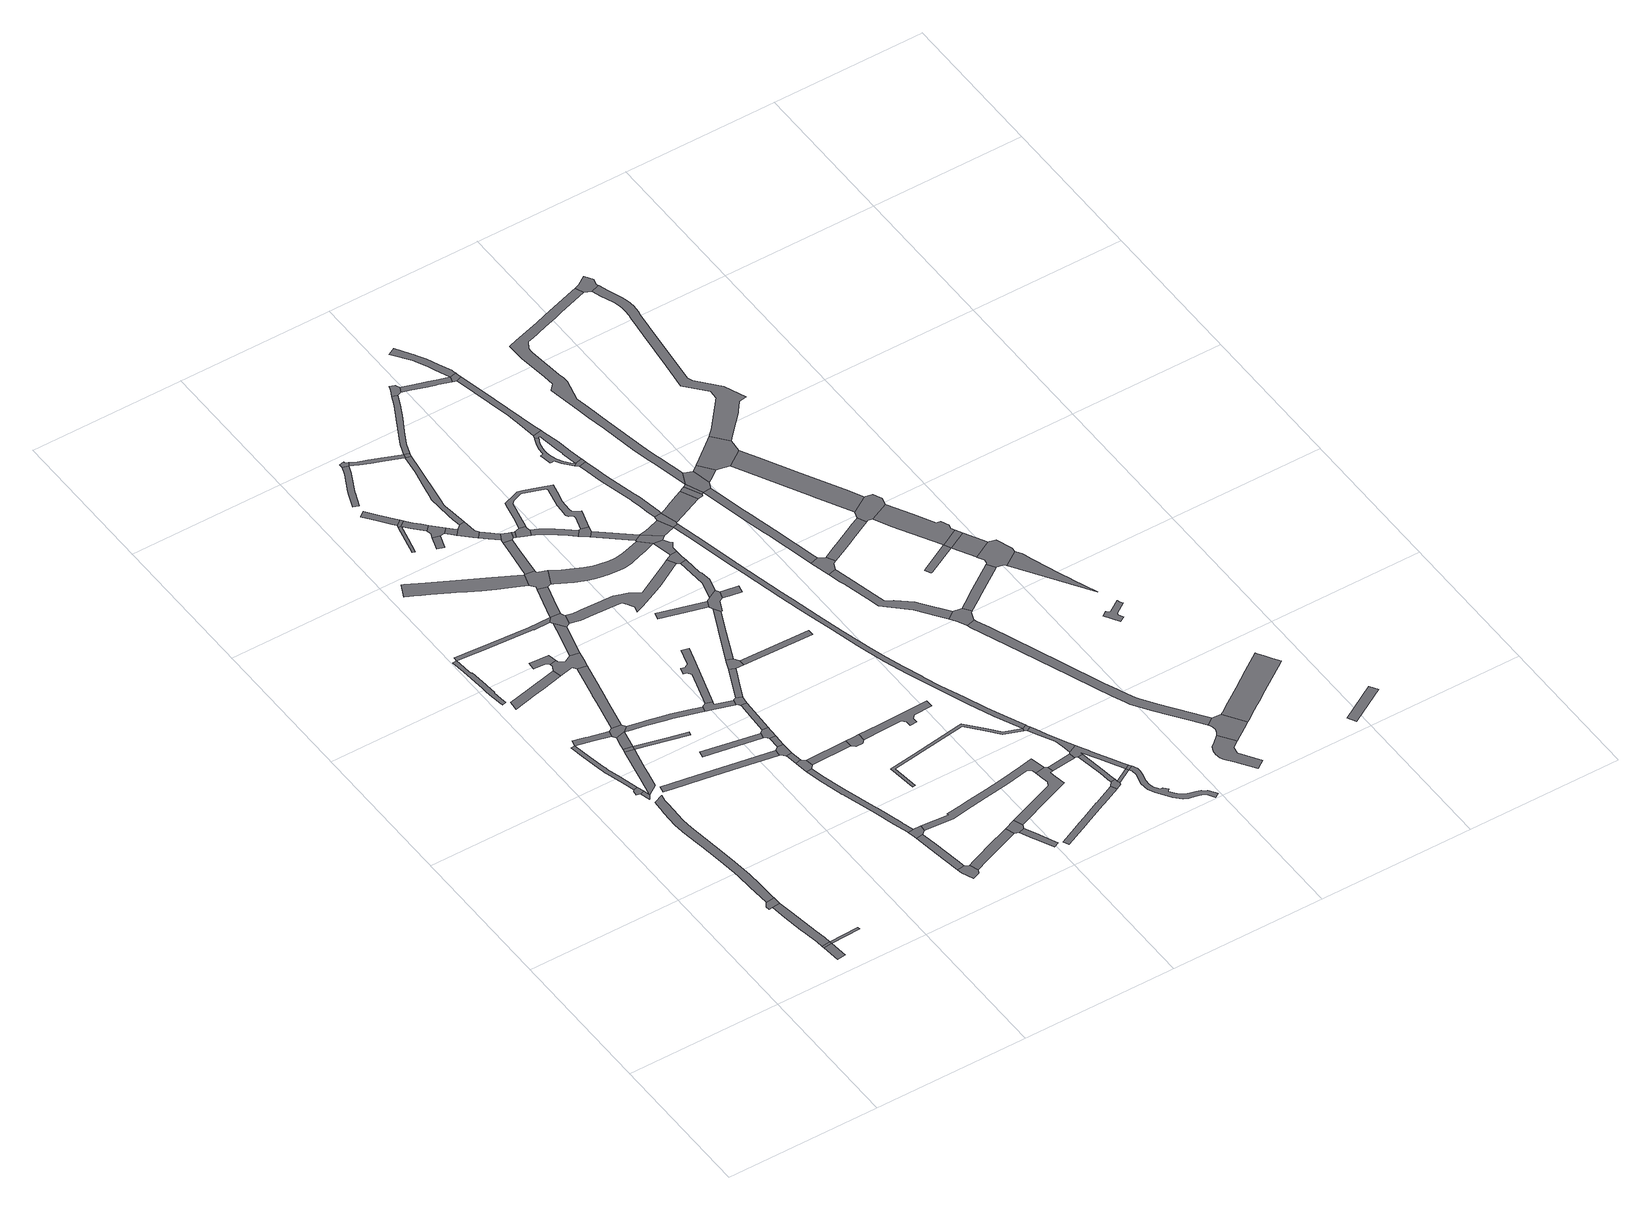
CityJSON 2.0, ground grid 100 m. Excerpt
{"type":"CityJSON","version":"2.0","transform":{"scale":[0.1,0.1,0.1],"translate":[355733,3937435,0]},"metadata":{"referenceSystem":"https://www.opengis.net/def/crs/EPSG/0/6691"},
"CityObjects":{
"road1":{"type":"Road","attributes":{"RoadStructureAttribute.sectionType":"1"},"geometry":[{"type":"MultiSurface","lod":"1","boundaries":[[[0,1,2,3]]]}]},
"road2":{"type":"Road","geometry":[{"type":"MultiSurface","lod":"1","boundaries":[[[4,5,2,1]]]}]},
"road3":{"type":"Road","attributes":{"RoadStructureAttribute.sectionType":"1"},"geometry":[{"type":"MultiSurface","lod":"1","boundaries":[[[6,7,8,9,5,4,10,11,12,13,14]]]}]},
"road4":{"type":"Road","geometry":[{"type":"MultiSurface","lod":"1","boundaries":[[[13,15,16,17,18,19,14]]]}]},
"road5":{"type":"Road","geometry":[{"type":"MultiSurface","lod":"1","boundaries":[[[20,21,4,1]]]}]},
"road6":{"type":"Road","attributes":{"RoadStructureAttribute.sectionType":"1"},"geometry":[{"type":"MultiSurface","lod":"1","boundaries":[[[22,23,24,25,26,27,28,29,30,31,32,33,34,35,36,16,15,37,38,39,40,41,42,43,44,45,46,47,48,49,50,51]]]}]},
"road7":{"type":"Road","geometry":[{"type":"MultiSurface","lod":"1","boundaries":[[[52,53,54,55,56,57]]]}]},
"road8":{"type":"Road","geometry":[{"type":"MultiSurface","lod":"1","boundaries":[[[58,53,52,59]]]}]},
"road9":{"type":"Road","attributes":{"RoadStructureAttribute.sectionType":"1"},"geometry":[{"type":"MultiSurface","lod":"1","boundaries":[[[54,60,61,62,63,64,65,66,67,68,69,70,71,72,73,65,74,75,76,77,78,79,55]]]}]},
"road10":{"type":"Road","geometry":[{"type":"MultiSurface","lod":"1","boundaries":[[[80,81,82,83]]]}]},
"road11":{"type":"Road","attributes":{"RoadStructureAttribute.sectionType":"1"},"geometry":[{"type":"MultiSurface","lod":"1","boundaries":[[[84,81,80,85,86]]]}]},
"road12":{"type":"Road","attributes":{"RoadStructureAttribute.sectionType":"1"},"geometry":[{"type":"MultiSurface","lod":"1","boundaries":[[[87,88,89,90,91,92,93]]]}]},
"road13":{"type":"Road","attributes":{"RoadStructureAttribute.sectionType":"1"},"geometry":[{"type":"MultiSurface","lod":"1","boundaries":[[[83,82,94,95,96,97,58,98,99,100,101,102,83,103,104,105,106,80]]]}]},
"road14":{"type":"Road","geometry":[{"type":"MultiSurface","lod":"1","boundaries":[[[69,68,86,85,107,108,109]]]}]},
"road15":{"type":"Road","attributes":{"RoadStructureAttribute.sectionType":"1"},"geometry":[{"type":"MultiSurface","lod":"1","boundaries":[[[110,111,112,113,114,115,116,117,118,119,120,121,122,123,124,125,126,127,128,129,130,131,132,133,134,135,136,137,138,126,139]]]}]},
"road16":{"type":"Road","attributes":{"RoadStructureAttribute.sectionType":"1"},"geometry":[{"type":"MultiSurface","lod":"1","boundaries":[[[140,141,142,143,144,145,146,147,148,149]]]}]},
"road17":{"type":"Road","attributes":{"RoadStructureAttribute.sectionType":"1"},"geometry":[{"type":"MultiSurface","lod":"1","boundaries":[[[108,150,151,152,153,154,155,156,157,158,159,160,109]]]}]},
"road18":{"type":"Road","attributes":{"RoadStructureAttribute.sectionType":"1"},"geometry":[{"type":"MultiSurface","lod":"1","boundaries":[[[161,162,163,164,165,166,167,168]]]}]},
"road19":{"type":"Road","attributes":{"RoadStructureAttribute.sectionType":"1"},"geometry":[{"type":"MultiSurface","lod":"1","boundaries":[[[85,169,170,171,172,173,174,175,176,177,178,179,180,181,182,183,184,107]]]}]},
"road20":{"type":"Road","geometry":[{"type":"MultiSurface","lod":"1","boundaries":[[[185,156,155,186,187,188,189,190,191,192,161,168,193,194,87,93]]]}]},
"road21":{"type":"Road","attributes":{"RoadStructureAttribute.sectionType":"1"},"geometry":[{"type":"MultiSurface","lod":"1","boundaries":[[[195,196,197,198,199,200]]]}]},
"road22":{"type":"Road","attributes":{"RoadStructureAttribute.sectionType":"1"},"geometry":[{"type":"MultiSurface","lod":"1","boundaries":[[[201,202,203,204,205,206,207,208,209,210,211,212,213,214,215,216,217,218,219,220,221]]]}]},
"road23":{"type":"Road","geometry":[{"type":"MultiSurface","lod":"1","boundaries":[[[222,223,224,225,226,227,228]]]}]},
"road24":{"type":"Road","attributes":{"RoadStructureAttribute.sectionType":"1"},"geometry":[{"type":"MultiSurface","lod":"1","boundaries":[[[188,229,230,231,232,189]]]}]},
"road25":{"type":"Road","attributes":{"RoadStructureAttribute.sectionType":"1"},"geometry":[{"type":"MultiSurface","lod":"1","boundaries":[[[233,234,235,236,224,223,237,238,239,240]]]}]},
"road26":{"type":"Road","attributes":{"RoadStructureAttribute.sectionType":"1"},"geometry":[{"type":"MultiSurface","lod":"1","boundaries":[[[241,242,243,244,245,246,247,248,249,250,251,252,253,254,255,256,257,258]]]}]},
"road27":{"type":"Road","geometry":[{"type":"MultiSurface","lod":"1","boundaries":[[[259,260,249,248,261,233,240]]]}]},
"road28":{"type":"Road","geometry":[{"type":"MultiSurface","lod":"1","boundaries":[[[262,263,264,265,241,258]]]}]},
"road29":{"type":"Road","attributes":{"RoadStructureAttribute.sectionType":"1"},"geometry":[{"type":"MultiSurface","lod":"1","boundaries":[[[266,267,265,264]]]}]},
"road30":{"type":"Road","geometry":[{"type":"MultiSurface","lod":"1","boundaries":[[[268,269,267,266,270,271,272,140,149]]]}]},
"road31":{"type":"Road","attributes":{"RoadStructureAttribute.sectionType":"1"},"geometry":[{"type":"MultiSurface","lod":"1","boundaries":[[[273,274,275,276,277,278,279,280,281]]]}]},
"road32":{"type":"Road","geometry":[{"type":"MultiSurface","lod":"1","boundaries":[[[134,133,231,230,282,283,284,285,286]]]}]},
"road33":{"type":"Road","attributes":{"RoadStructureAttribute.sectionType":"1"},"geometry":[{"type":"MultiSurface","lod":"1","boundaries":[[[287,288,289,290,291,292,293,294,295,296,297,298,299,300,301,302,294]]]}]},
"road34":{"type":"Road","attributes":{"RoadStructureAttribute.sectionType":"1"},"geometry":[{"type":"MultiSurface","lod":"1","boundaries":[[[303,272,271,304]]]}]},
"road35":{"type":"Road","geometry":[{"type":"MultiSurface","lod":"1","boundaries":[[[302,276,275,287,294]]]}]},
"road36":{"type":"Road","geometry":[{"type":"MultiSurface","lod":"1","boundaries":[[[305,306,307,308,195,200,309,303,304]]]}]},
"road37":{"type":"Road","geometry":[{"type":"MultiSurface","lod":"1","boundaries":[[[310,311,312,177,176,313,314,315]]]}]},
"road38":{"type":"Road","geometry":[{"type":"MultiSurface","lod":"1","boundaries":[[[316,317,318,319]]]}]},
"road39":{"type":"Road","attributes":{"RoadStructureAttribute.sectionType":"1"},"geometry":[{"type":"MultiSurface","lod":"1","boundaries":[[[320,321,134,286,322,323]]]}]},
"road40":{"type":"Road","attributes":{"RoadStructureAttribute.sectionType":"1"},"geometry":[{"type":"MultiSurface","lod":"1","boundaries":[[[307,324,325,326,327,328,329,308]]]}]},
"road41":{"type":"Road","geometry":[{"type":"MultiSurface","lod":"1","boundaries":[[[330,298,297,331,332,316,319,333]]]}]},
"road42":{"type":"Road","attributes":{"RoadStructureAttribute.sectionType":"1"},"geometry":[{"type":"MultiSurface","lod":"1","boundaries":[[[334,335,336,337,338,339,340,341,222,228]]]}]},
"road43":{"type":"Road","attributes":{"RoadStructureAttribute.sectionType":"1"},"geometry":[{"type":"MultiSurface","lod":"1","boundaries":[[[342,263,262,343]]]}]},
"road44":{"type":"Road","geometry":[{"type":"MultiSurface","lod":"1","boundaries":[[[314,344,326,325,345,346,347,348,349,350,315]]]}]},
"road45":{"type":"Road","attributes":{"RoadStructureAttribute.sectionType":"1"},"geometry":[{"type":"MultiSurface","lod":"1","boundaries":[[[311,351,352,353,354,355,356,357,358,359,360,312]]]}]},
"road46":{"type":"Road","attributes":{"RoadStructureAttribute.sectionType":"1"},"geometry":[{"type":"MultiSurface","lod":"1","boundaries":[[[361,362,363,364,365,330,333]]]}]},
"road47":{"type":"Road","geometry":[{"type":"MultiSurface","lod":"1","boundaries":[[[216,215,366,320,323,367,368,369,370,371]]]}]},
"road48":{"type":"Road","geometry":[{"type":"MultiSurface","lod":"1","boundaries":[[[372,373,374,375,376,377]]]}]},
"road49":{"type":"Road","geometry":[{"type":"MultiSurface","lod":"1","boundaries":[[[362,378,379,380,381,382,383,384,385,386,363]]]}]},
"road50":{"type":"Road","attributes":{"RoadStructureAttribute.sectionType":"1"},"geometry":[{"type":"MultiSurface","lod":"1","boundaries":[[[387,388,389,390,377,391,392,393,394,395,396,397,398,399,400,372,377,376,401,402,403,404,405]]]}]},
"road51":{"type":"Road","attributes":{"RoadStructureAttribute.sectionType":"1"},"geometry":[{"type":"MultiSurface","lod":"1","boundaries":[[[406,349,348,407,408,409,410,411]]]}]},
"road52":{"type":"Road","attributes":{"RoadStructureAttribute.sectionType":"1"},"geometry":[{"type":"MultiSurface","lod":"1","boundaries":[[[370,412,413,414,415,416,417,371]]]}]},
"road53":{"type":"Road","attributes":{"RoadStructureAttribute.sectionType":"1"},"geometry":[{"type":"MultiSurface","lod":"1","boundaries":[[[380,418,419,420,421,422,381]]]}]},
"road54":{"type":"Road","attributes":{"RoadStructureAttribute.sectionType":"1"},"geometry":[{"type":"MultiSurface","lod":"1","boundaries":[[[423,424,425,426,342,343,427,428]]]}]},
"road55":{"type":"Road","geometry":[{"type":"MultiSurface","lod":"1","boundaries":[[[429,430,420,419,415,414,431]]]}]},
"road56":{"type":"Road","geometry":[{"type":"MultiSurface","lod":"1","boundaries":[[[338,337,432,433,434,435]]]}]},
"road57":{"type":"Road","geometry":[{"type":"MultiSurface","lod":"1","boundaries":[[[436,437,438,439,440,411,410,441]]]}]},
"road58":{"type":"Road","attributes":{"RoadStructureAttribute.sectionType":"1"},"geometry":[{"type":"MultiSurface","lod":"1","boundaries":[[[442,443,444,445,446,447,448,449,450,451,395,452,453,454,455,456,457,385,384]]]}]},
"road59":{"type":"Road","attributes":{"RoadStructureAttribute.sectionType":"1"},"geometry":[{"type":"MultiSurface","lod":"1","boundaries":[[[458,459,433,432,460,461,462,463]]]}]},
"road60":{"type":"Road","attributes":{"RoadStructureAttribute.sectionType":"1"},"geometry":[{"type":"MultiSurface","lod":"1","boundaries":[[[464,465,429,431]]]}]},
"road61":{"type":"Road","attributes":{"RoadStructureAttribute.sectionType":"1"},"geometry":[{"type":"MultiSurface","lod":"1","boundaries":[[[466,467,468,469,470,471,472,473,474,475,476,283,282,477,478,479,480,481,482,483,484,485,486,487,488]]]}]},
"road62":{"type":"Road","geometry":[{"type":"MultiSurface","lod":"1","boundaries":[[[489,490,491,492,465,464,493,494,495]]]}]},
"road63":{"type":"Road","attributes":{"RoadStructureAttribute.sectionType":"1"},"geometry":[{"type":"MultiSurface","lod":"1","boundaries":[[[496,497,498,499,500,501,502,503,504,505,260,259,506,507,508,509,510,511,512]]]}]},
"road64":{"type":"Road","geometry":[{"type":"MultiSurface","lod":"1","boundaries":[[[396,395,451,513]]]}]},
"road65":{"type":"Road","attributes":{"RoadStructureAttribute.sectionType":"1"},"geometry":[{"type":"MultiSurface","lod":"1","boundaries":[[[514,515,516,439,438,517,518,519]]]}]},
"road66":{"type":"Road","attributes":{"RoadStructureAttribute.sectionType":"1"},"geometry":[{"type":"MultiSurface","lod":"1","boundaries":[[[520,521,522,523,524,525]]]}]},
"road67":{"type":"Road","attributes":{"RoadStructureAttribute.sectionType":"1"},"geometry":[{"type":"MultiSurface","lod":"1","boundaries":[[[526,527,528,529,530,531,532,533,534,535,536,537,538,539,540,541,542,543,544,545,546,547,548,549,550,368,367]]]}]},
"road68":{"type":"Road","attributes":{"RoadStructureAttribute.sectionType":"1"},"geometry":[{"type":"MultiSurface","lod":"1","boundaries":[[[494,551,552,553,554,555,556,557,558,495]]]}]},
"road69":{"type":"Road","attributes":{"RoadStructureAttribute.sectionType":"1"},"geometry":[{"type":"MultiSurface","lod":"1","boundaries":[[[424,559,560,561,562,563,564,565,566,567,568,425]]]}]},
"road70":{"type":"Road","attributes":{"RoadStructureAttribute.sectionType":"1"},"geometry":[{"type":"MultiSurface","lod":"1","boundaries":[[[569,570,436,441]]]}]},
"road71":{"type":"Road","geometry":[{"type":"MultiSurface","lod":"1","boundaries":[[[571,496,512,572,573,574,575,576,435,434,577,578,579,580,581,582,583,584]]]}]},
"road72":{"type":"Road","attributes":{"RoadStructureAttribute.sectionType":"1"},"geometry":[{"type":"MultiSurface","lod":"1","boundaries":[[[491,585,586,587,588,589,590,591,592,593,594,595,596,597,598,599,600,601,602,603,604,605,606,607,608,609,610,611,612,613,614,615,616,617,618,492]]]}]},
"road73":{"type":"Road","attributes":{"RoadStructureAttribute.sectionType":"1"},"geometry":[{"type":"MultiSurface","lod":"1","boundaries":[[[619,620,621,622,623,624,625,626,627,628,629,630,631,632,633,634,635]]]}]},
"road74":{"type":"Road","geometry":[{"type":"MultiSurface","lod":"1","boundaries":[[[554,636,637,603,602,555]]]}]},
"road75":{"type":"Road","attributes":{"RoadStructureAttribute.sectionType":"1"},"geometry":[{"type":"MultiSurface","lod":"1","boundaries":[[[638,639,640,641,642,643,644,645,646,647,396,513]]]}]},
"road76":{"type":"Road","geometry":[{"type":"MultiSurface","lod":"1","boundaries":[[[648,649,650,651,652,653,525,524,514,519]]]}]},
"road77":{"type":"Road","attributes":{"RoadStructureAttribute.sectionType":"1"},"geometry":[{"type":"MultiSurface","lod":"1","boundaries":[[[654,655,656,657,658,659,660,661,662,663,664,665,666]]]}]},
"road78":{"type":"Road","attributes":{"RoadStructureAttribute.sectionType":"1"},"geometry":[{"type":"MultiSurface","lod":"1","boundaries":[[[637,636,667,668,669]]]}]},
"road79":{"type":"Road","attributes":{"RoadStructureAttribute.sectionType":"1"},"geometry":[{"type":"MultiSurface","lod":"1","boundaries":[[[670,671,653,652,672,673,674,675,676,677]]]}]},
"road80":{"type":"Road","geometry":[{"type":"MultiSurface","lod":"1","boundaries":[[[650,678,679,680,681,651]]]}]},
"road81":{"type":"Road","geometry":[{"type":"MultiSurface","lod":"1","boundaries":[[[682,466,488,677,676,683,684,685,686]]]}]},
"road82":{"type":"Road","geometry":[{"type":"MultiSurface","lod":"1","boundaries":[[[669,668,540,539,687,688]]]}]},
"road83":{"type":"Road","geometry":[{"type":"MultiSurface","lod":"1","boundaries":[[[689,690,691,692,643,642,693]]]}]},
"road84":{"type":"Road","attributes":{"RoadStructureAttribute.sectionType":"1"},"geometry":[{"type":"MultiSurface","lod":"1","boundaries":[[[539,682,686,694,695,696,687]]]}]},
"road85":{"type":"Road","attributes":{"RoadStructureAttribute.sectionType":"1"},"geometry":[{"type":"MultiSurface","lod":"1","boundaries":[[[697,698,699,571,584]]]}]},
"road86":{"type":"Road","attributes":{"RoadStructureAttribute.sectionType":"1"},"geometry":[{"type":"MultiSurface","lod":"1","boundaries":[[[700,701,702,703,704,705,706,707,708,709,710,711,712,713,714,715,716,717,718,719,720,721,722,619,723,724,725,726,727,728,729,730,731,732,733,734,735,736,737,738,739,740,741,742,743,744,701,745,746,747,669,688]]]}]},
"road87":{"type":"Road","geometry":[{"type":"MultiSurface","lod":"1","boundaries":[[[748,654,666,749,750,751,752,753,754,755]]]}]},
"road88":{"type":"Road","attributes":{"RoadStructureAttribute.sectionType":"1"},"geometry":[{"type":"MultiSurface","lod":"1","boundaries":[[[756,757,758,759,760,761,762,763,764,765,766,689,693]]]}]},
"road89":{"type":"Road","geometry":[{"type":"MultiSurface","lod":"1","boundaries":[[[744,767,768,769,770,745,701]]]}]},
"road90":{"type":"Road","geometry":[{"type":"MultiSurface","lod":"1","boundaries":[[[771,772,723,619,635,773]]]}]},
"road91":{"type":"Road","attributes":{"RoadStructureAttribute.sectionType":"1"},"geometry":[{"type":"MultiSurface","lod":"1","boundaries":[[[774,775,776,777,778,779,780,781,748,755]]]}]},
"road92":{"type":"Road","attributes":{"RoadStructureAttribute.sectionType":"1"},"geometry":[{"type":"MultiSurface","lod":"1","boundaries":[[[782,783,784,785,786,787,788,789,790,791,792,793,794,795,796,797,798,799,800,801,802,803,804,805,806,807,808,809,810,811,812,813]]]}]},
"road93":{"type":"Road","attributes":{"RoadStructureAttribute.sectionType":"1"},"geometry":[{"type":"MultiSurface","lod":"1","boundaries":[[[814,815,816,817,818,819,820,821,822,771,773]]]}]},
"road94":{"type":"Road","attributes":{"RoadStructureAttribute.sectionType":"1"},"geometry":[{"type":"MultiSurface","lod":"1","boundaries":[[[823,824,825,826,827,828,829,830,831,832,770,769,833,834,835,836,837,838]]]}]},
"road95":{"type":"Road","geometry":[{"type":"MultiSurface","lod":"1","boundaries":[[[798,823,838,839,840,799]]]}]},
"road96":{"type":"Road","attributes":{"RoadStructureAttribute.sectionType":"1"},"geometry":[{"type":"MultiSurface","lod":"1","boundaries":[[[841,842,754,753]]]}]},
"road97":{"type":"Road","geometry":[{"type":"MultiSurface","lod":"1","boundaries":[[[843,782,813,844,845,846,847,799,840,848,849,850,851,852,853,854]]]}]},
"road98":{"type":"Road","geometry":[{"type":"MultiSurface","lod":"1","boundaries":[[[819,818,698,697,855,778,777,856,857,858,859,860,861,862,863,864,865,866]]]}]},
"road99":{"type":"Road","attributes":{"RoadStructureAttribute.sectionType":"1"},"geometry":[{"type":"MultiSurface","lod":"1","boundaries":[[[867,868,869,870,871,872,873,874,875,876,877,878,879,880,761,881]]]}]},
"road100":{"type":"Road","attributes":{"RoadStructureAttribute.sectionType":"1"},"geometry":[{"type":"MultiSurface","lod":"1","boundaries":[[[853,882,883,884,885,886,887,888,854]]]}]},
"road101":{"type":"Road","geometry":[{"type":"MultiSurface","lod":"1","boundaries":[[[842,841,889,861,860]]]}]},
"road102":{"type":"Road","geometry":[{"type":"MultiSurface","lod":"1","boundaries":[[[761,760,885,884,890,881]]]}]},
"road103":{"type":"Road","attributes":{"RoadStructureAttribute.sectionType":"1"},"geometry":[{"type":"MultiSurface","lod":"1","boundaries":[[[891,892,893,894,895,896,769,768,897,898]]]}]},
"road104":{"type":"Road","attributes":{"RoadStructureAttribute.sectionType":"1"},"geometry":[{"type":"MultiSurface","lod":"1","boundaries":[[[899,900,901,902,903,904,905,906,907,908,909,910,911,912,913,914,915,916,917,918,919,920,921,922,923,924,925,926,927,928,929,930,931,932,933,934,935,889,841]]]}]},
"road105":{"type":"Road","attributes":{"RoadStructureAttribute.sectionType":"1"},"geometry":[{"type":"MultiSurface","lod":"1","boundaries":[[[936,937,938,939,940,941,891,898,942]]]}]},
"road106":{"type":"Road","attributes":{"RoadStructureAttribute.sectionType":"1"},"geometry":[{"type":"MultiSurface","lod":"1","boundaries":[[[943,944,938,937,945]]]}]},
"road107":{"type":"Road","geometry":[{"type":"MultiSurface","lod":"1","boundaries":[[[946,947,948,949,950,951,952]]]}]},
"road108":{"type":"Road","attributes":{"RoadStructureAttribute.sectionType":"1"},"geometry":[{"type":"MultiSurface","lod":"1","boundaries":[[[953,954,955,956,957,958,952,951,959,960,961,962,963,964,965,966,967,945]]]}]},
"road109":{"type":"Road","geometry":[{"type":"MultiSurface","lod":"1","boundaries":[[[968,969,970,943,945,967,971]]]}]},
"road110":{"type":"Road","attributes":{"RoadStructureAttribute.sectionType":"1"},"geometry":[{"type":"MultiSurface","lod":"1","boundaries":[[[972,973,974,975,976,977,978,979,947,946,980,981,982,983,984,985,986,987,988,989]]]}]},
"road111":{"type":"Road","attributes":{"RoadStructureAttribute.sectionType":"1"},"geometry":[{"type":"MultiSurface","lod":"1","boundaries":[[[990,991,992,968,971]]]}]},
"road112":{"type":"Road","geometry":[{"type":"MultiSurface","lod":"1","boundaries":[[[988,993,994,995,996,997,998,999,989]]]}]},
"road113":{"type":"Road","attributes":{"RoadStructureAttribute.sectionType":"1"},"geometry":[{"type":"MultiSurface","lod":"1","boundaries":[[[1000,1001,1002,1003,1004,1005,950,949,1006,1007,1008,1009]]]}]},
"road114":{"type":"Road","attributes":{"RoadStructureAttribute.sectionType":"1"},"geometry":[{"type":"MultiSurface","lod":"1","boundaries":[[[1010,1011,1012,1013,1014,1015,1016,1017,1018,1019,1020,1021,1022,1023,1024,995,994,1025,1026,1027,1028,1029,1030,1031,1032,1033,1034,1035,1036,1037,1038,1039]]]}]},
"road115":{"type":"Road","geometry":[{"type":"MultiSurface","lod":"1","boundaries":[[[1040,1041,1042,1043,1044,1045,992,991]]]}]},
"road116":{"type":"Road","attributes":{"RoadStructureAttribute.sectionType":"1"},"geometry":[{"type":"MultiSurface","lod":"1","boundaries":[[[1046,1047,1048,1049,1050,1051,1052,1053,1054,1055,1056,1057,1058]]]}]},
"road117":{"type":"Road","attributes":{"RoadStructureAttribute.sectionType":"1"},"geometry":[{"type":"MultiSurface","lod":"1","boundaries":[[[1059,1060,1061,1062,1063,1064,1065,1066,1067,1068,1069,1070,1071,1072,1073,1074,1075,1076,943,970,1077,1078,1079,1080,1081,1082,1083,1084,1085,1086,1087,1088,1089,1090,1091,1092,1093,1094,1095,1096,1097,1098]]]}]},
"road118":{"type":"Road","attributes":{"RoadStructureAttribute.sectionType":"1"},"geometry":[{"type":"MultiSurface","lod":"1","boundaries":[[[1099,1100,1101,1102,1103,1104,1105,1106,1107,999,998]]]}]},
"road119":{"type":"Road","attributes":{"RoadStructureAttribute.sectionType":"1"},"geometry":[{"type":"MultiSurface","lod":"1","boundaries":[[[1108,1109,1110,1111,1112,1113,1041,1040,1114,1115,1116,1117]]]}]},
"road120":{"type":"Road","attributes":{"RoadStructureAttribute.sectionType":"1"},"geometry":[{"type":"MultiSurface","lod":"1","boundaries":[[[1118,1119,1120,1121,1122,1123]]]}]},
"road121":{"type":"Road","geometry":[{"type":"MultiSurface","lod":"1","boundaries":[[[1124,1125,1126,1049,1048,1127,1128,1129,1130,1131,1132,1010,1039]]]}]},
"road122":{"type":"Road","geometry":[{"type":"MultiSurface","lod":"1","boundaries":[[[1000,1009,1133,1134,1135,1136,1137,1138,1108,1117]]]}]},
"road123":{"type":"Road","attributes":{"RoadStructureAttribute.sectionType":"1"},"geometry":[{"type":"MultiSurface","lod":"1","boundaries":[[[1139,1140,1141,1142,1143,1135,1134,1144,1145,1118,1146]]]}]},
"road124":{"type":"Road","geometry":[{"type":"MultiSurface","lod":"1","boundaries":[[[1147,1148,1146,1118,1123]]]}]},
"road125":{"type":"Road","attributes":{"RoadStructureAttribute.sectionType":"1"},"geometry":[{"type":"MultiSurface","lod":"1","boundaries":[[[1149,1148,1147,1150]]]}]},
"road126":{"type":"Road","geometry":[{"type":"MultiSurface","lod":"1","boundaries":[[[1151,1152,1153,1154,1104,1103,1155,1156,1157,1158,1159,1160,1149,1150]]]}]},
"road127":{"type":"Road","attributes":{"RoadStructureAttribute.sectionType":"1"},"geometry":[{"type":"MultiSurface","lod":"1","boundaries":[[[1161,1162,1163,1164,1165,1166,1167,1168,1169,1170,1171,1172,1173,1174,1175,1176,1177,1043,1042,1178,1179,1180,1181,1182,1183,1184,1185,1186,1187,1188,1189,1190,1191,1192,1193,1194,1195,1196,1197]]]}]},
"road128":{"type":"Road","attributes":{"RoadStructureAttribute.sectionType":"1"},"geometry":[{"type":"MultiSurface","lod":"1","boundaries":[[[1157,1198,1199,1200,1201,1202,1203,1204,1205,1206,1207,1208,1209,1210,1211,1158]]]}]},
"road129":{"type":"Road","geometry":[{"type":"MultiSurface","lod":"1","boundaries":[[[1212,1213,1214,1215,1216,1217,1218,1219,1220,1221,1222]]]}]},
"road130":{"type":"Road","attributes":{"RoadStructureAttribute.sectionType":"1"},"geometry":[{"type":"MultiSurface","lod":"1","boundaries":[[[1128,1223,1224,1225,1226,1227,1228,1229,1230,1231,1232,1233,1234,1235,1236,1237,1238,1239,1240,1241,1129]]]}]},
"road131":{"type":"Road","geometry":[{"type":"MultiSurface","lod":"1","boundaries":[[[1196,1242,1243,1244,1245,1059,1098,1197]]]}]},
"road132":{"type":"Road","attributes":{"RoadStructureAttribute.sectionType":"1"},"geometry":[{"type":"MultiSurface","lod":"1","boundaries":[[[1246,1247,1248,1249]]]}]}
},
"vertices":[
[536,116,0],[523,233,0],[467,227,0],[480,110,0],
[521,251,0],[466,245,0],
[420,552,0],[440,421,0],[447,380,0],[461,288,0],[516,294,0],[505,367,0],[475,563,0],[461,662,0],[407,656,0],
[458,714,0],[403,710,0],[400,707,0],[382,682,0],[384,655,0],
[717,242,0],[717,260,0],
[326,1668,0],[326,1657,0],[325,1647,0],[322,1578,0],[321,1553,0],[322,1521,0],[322,1511,0],[326,1444,0],[326,1438,0],[342,1331,0],[350,1285,0],[369,1144,0],[385,1003,0],[388,964,0],[394,866,0],[457,732,0],[452,859,0],[449,946,0],[432,1105,0],[426,1147,0],[414,1246,0],[403,1327,0],[385,1443,0],[380,1515,0],[380,1570,0],[381,1613,0],[383,1669,0],[384,1706,0],[391,1748,0],[330,1722,0],
[301,1824,0],[327,1831,0],[314,1878,0],[288,1870,0],[279,1859,0],[274,1828,0],
[339,1789,0],[319,1759,0],
[280,1999,0],[254,2090,0],[252,2103,0],[249,2119,0],[229,2228,0],[207,2349,0],[250,2338,0],[315,2322,0],[421,2295,0],[431,2334,0],[313,2363,0],[295,2368,0],[260,2377,0],[216,2388,0],[180,2344,0],[195,2259,0],[221,2112,0],[223,2103,0],[227,2083,0],[264,1952,0],
[473,2162,0],[417,2174,0],[412,2152,0],[468,2140,0],
[428,2227,0],[499,2284,0],[437,2269,0],
[440,2913,0],[237,2867,0],[103,2836,0],[96,2772,0],[251,2808,0],[317,2823,0],[453,2855,0],
[411,2149,0],[398,2086,0],[388,2035,0],[366,1927,0],[406,1833,0],[426,1937,0],[435,1983,0],[449,2049,0],[467,2134,0],[672,2089,0],[796,2059,0],[802,2084,0],[683,2112,0],
[532,2316,0],[516,2341,0],[456,2349,0],
[19,3184,0],[34,3017,0],[37,2982,0],[40,2952,0],[51,2854,0],[53,2843,0],[80,2852,0],[75,2890,0],[68,2953,0],[74,2952,0],[64,3063,0],[55,3153,0],[49,3153,0],[48,3163,0],[47,3173,0],[39,3252,0],[37,3279,0],[92,3276,0],[165,3271,0],[191,3269,0],[523,3249,0],[535,3249,0],[534,3243,0],[640,3245,0],[665,3279,0],[523,3277,0],[191,3297,0],[164,3298,0],[39,3307,0],[10,3279,0],
[1122,1689,0],[842,1737,0],[640,1771,0],[499,1795,0],[423,1808,0],[415,1765,0],[473,1755,0],[652,1725,0],[835,1694,0],[1114,1646,0],
[555,2523,0],[563,2560,0],[567,2578,0],[582,2650,0],[590,2686,0],[622,2839,0],[563,2851,0],[517,2640,0],[516,2632,0],[515,2629,0],[502,2568,0],
[500,2975,0],[488,3030,0],[363,3038,0],[359,2989,0],[359,2987,0],[365,2987,0],[437,2983,0],[456,2965,0],
[526,2279,0],[632,2259,0],[747,2232,0],[784,2224,0],[838,2208,0],[838,2207,0],[911,2186,0],[964,2170,0],[975,2206,0],[921,2223,0],[920,2223,0],[920,2225,0],[793,2261,0],[765,2268,0],[656,2292,0],[638,2296,0],
[546,2876,0],[630,2874,0],[634,2893,0],[645,2948,0],[586,2961,0],[542,2937,0],[540,2937,0],[504,2956,0],[459,2947,0],[459,2945,0],
[1127,1850,0],[1119,1852,0],[762,1916,0],[761,1910,0],[755,1876,0],[1120,1811,0],
[73,3869,0],[76,3867,0],[150,3832,0],[163,3826,0],[212,3801,0],[277,3768,0],[312,3750,0],[338,3736,0],[392,3705,0],[462,3669,0],[465,3668,0],[542,3630,0],[600,3603,0],[622,3593,0],[708,3555,0],[734,3639,0],[573,3724,0],[483,3771,0],[239,3895,0],[133,3950,0],[116,3958,0],
[1512,323,0],[1485,336,0],[1436,329,0],[1441,295,0],[1472,221,0],[1518,240,0],[1533,266,0],
[647,2958,0],[700,3164,0],[652,3229,0],[639,3174,0],
[1384,665,0],[1402,556,0],[1402,552,0],[1421,431,0],[1476,392,0],[1450,564,0],[1433,669,0],[1432,673,0],
[1171,1452,0],[1191,1359,0],[1237,1191,0],[1238,1188,0],[1301,984,0],[1345,830,0],[1373,737,0],[1374,733,0],[1410,739,0],[1386,821,0],[1388,821,0],[1338,994,0],[1337,994,0],[1273,1198,0],[1266,1224,0],[1224,1375,0],[1221,1392,0],[1207,1455,0],
[1456,695,0],[1459,736,0],[1382,682,0],
[1226,1479,0],[1218,1529,0],[1195,1548,0],[1159,1538,0],
[1185,1625,0],[1148,1621,0],
[1127,1644,0],[1146,1621,0],[1184,1634,0],[1185,1707,0],[1145,1707,0],
[294,4454,0],[346,4388,0],[363,4365,0],[399,4393,0],[381,4417,0],[334,4477,0],[318,4497,0],[267,4563,0],[231,4535,0],
[726,3178,0],[744,3245,0],[741,3247,0],[733,3260,0],[729,3271,0],
[360,4350,0],[351,4312,0],[336,4246,0],[312,4138,0],[330,4134,0],[354,4241,0],[371,4315,0],[378,4346,0],[385,4337,0],[414,4303,0],[476,4238,0],[509,4269,0],[479,4301,0],[448,4334,0],[420,4366,0],[414,4375,0],
[1147,1788,0],[1187,1787,0],
[1188,1823,0],[1188,1845,0],[1189,1868,0],[1151,1870,0],[1131,1809,0],
[1039,2188,0],[1045,2208,0],[1002,2221,0],[1028,2151,0],[1138,2118,0],[1149,2155,0],
[472,4174,0],[443,4087,0],[486,4073,0],[515,4160,0],
[728,3503,0],[699,3398,0],[761,3383,0],[790,3486,0],
[1199,2092,0],[1199,2097,0],[1161,2099,0],[1161,2092,0],[1155,1969,0],[1156,1968,0],
[578,4197,0],[483,4208,0],[480,4200,0],[545,4166,0],
[1610,297,0],[1767,358,0],[1769,359,0],[1863,396,0],[1841,452,0],[1778,428,0],[1745,415,0],[1551,339,0],
[1490,1535,0],[1491,1485,0],
[1149,2115,0],[1201,2127,0],[1203,2127,0],[1203,2139,0],[1208,2149,0],[1170,2165,0],[1152,2156,0],
[1138,2521,0],[1173,2637,0],[1129,2650,0],[1105,2568,0],[1097,2539,0],[1070,2525,0],[1046,2532,0],[1034,2488,0],[1057,2482,0],[1072,2456,0],
[573,4137,0],[595,4115,0],[627,4148,0],[621,4154,0],[605,4169,0],
[734,3523,0],[817,3497,0],[861,3596,0],[800,3620,0],[801,3635,0],[742,3641,0],
[417,4935,0],[398,4945,0],[396,4954,0],[364,4946,0],[364,4922,0],[404,4912,0],
[630,4082,0],[663,4049,0],[684,4031,0],[714,4065,0],[700,4092,0],[696,4129,0],[690,4178,0],[657,4175,0],[630,4151,0],
[313,4714,0],[316,4720,0],[370,4831,0],[382,4855,0],[456,4884,0],[517,4861,0],[580,4838,0],[679,4798,0],[702,4788,0],[710,4815,0],[697,4820,0],[589,4864,0],[518,4890,0],[463,4910,0],[344,4867,0],[283,4745,0],[276,4730,0],[238,4628,0],[275,4614,0],
[1255,2357,0],[1219,2176,0],[1259,2267,0],[1282,2318,0],[1300,2360,0],[1263,2376,0],
[821,3820,0],[826,3855,0],[833,3911,0],[779,3918,0],[767,3827,0],[767,3824,0],
[730,3990,0],[782,3945,0],[805,3989,0],[797,3993,0],[761,4024,0],
[1558,1465,0],[1579,1487,0],[1578,1537,0],[1546,1536,0],[1496,1481,0],[1513,1465,0],
[862,3961,0],[847,3967,0],[846,3921,0],
[1889,386,0],[1928,398,0],[1940,427,0],[1918,483,0],
[1354,2398,0],[1351,2402,0],[1331,2431,0],[1294,2448,0],[1283,2422,0],[1353,2358,0],
[679,4277,0],[671,4347,0],[671,4358,0],[678,4405,0],[693,4497,0],[698,4535,0],[703,4564,0],[718,4658,0],[720,4669,0],[735,4779,0],[685,4663,0],[660,4543,0],[640,4442,0],[637,4430,0],[645,4274,0],[650,4228,0],
[1973,305,0],[1967,318,0],[1929,303,0],[1937,288,0],[1989,179,0],[2025,196,0],
[863,3914,0],[880,3954,0],
[1464,3295,0],[1440,3282,0],[1206,3156,0],[1165,3179,0],[1139,3193,0],[1112,3206,0],[1100,3209,0],[1054,3222,0],[887,3230,0],[869,3231,0],[790,3234,0],[795,3163,0],[877,3160,0],[1047,3153,0],[1064,3149,0],[1082,3121,0],[1091,3107,0],[1105,3085,0],[1096,3043,0],[1143,3062,0],[1280,3124,0],[1324,3146,0],[1492,3243,0],
[958,3924,0],[954,3953,0],[956,3958,0],[917,3966,0],[905,3896,0],[941,3880,0],[958,3921,0],
[2295,742,0],[2273,839,0],[2190,822,0],[2044,793,0],[1928,776,0],[1783,755,0],[1728,747,0],[1642,734,0],[1638,734,0],[1640,723,0],[1644,683,0],[1787,705,0],[1891,720,0],[2051,743,0],[2201,773,0],[2227,754,0],[2231,732,0],
[743,4804,0],
[1460,2825,0],[1400,2688,0],[1392,2672,0],[1434,2667,0],[1436,2671,0],[1487,2786,0],
[1431,2904,0],[1172,2976,0],[1160,2932,0],[1365,2875,0],[1448,2852,0],[1467,2894,0],
[831,3489,0],[934,3436,0],[1005,3407,0],[1053,3393,0],[1095,3383,0],[1100,3383,0],[1131,3378,0],[1196,3375,0],[1231,3373,0],[1286,3383,0],[1290,3384,0],[1356,3405,0],[1405,3422,0],[1474,3448,0],[1404,3511,0],[1318,3485,0],[1277,3474,0],[1236,3469,0],[1191,3467,0],[1134,3477,0],[1095,3486,0],[1080,3492,0],[1045,3504,0],[975,3538,0],[930,3558,0],
[986,3861,0],[1070,3799,0],[1094,3782,0],[1156,3730,0],[1185,3765,0],[1122,3817,0],[1078,3850,0],[1009,3900,0],
[1726,1490,0],[1837,1493,0],[1858,1472,0],[1859,1438,0],[1904,1438,0],[1903,1474,0],[1924,1495,0],[2046,1498,0],[2045,1548,0],[1722,1540,0],
[1809,2345,0],[1810,2385,0],
[2313,730,0],[2239,678,0],[2246,633,0],[2232,606,0],[2004,517,0],[1997,514,0],[2021,458,0],[2099,489,0],[2288,564,0],[2318,575,0],[2306,644,0],[2299,687,0],[2316,689,0],[2318,690,0],
[973,4039,0],[988,4106,0],[997,4148,0],[1014,4164,0],[1077,4188,0],[1088,4188,0],[1104,4182,0],[1221,4142,0],[1221,4138,0],[1223,4131,0],[1195,3998,0],[1194,3955,0],[1193,3937,0],[1191,3906,0],[1200,3891,0],[1224,3879,0],[1229,3860,0],[1202,3769,0],[1247,3756,0],[1283,3879,0],[1286,3887,0],[1236,3913,0],[1235,3941,0],[1236,4009,0],[1255,4088,0],[1269,4149,0],[1240,4159,0],[1192,4176,0],[1104,4204,0],[1072,4214,0],[1043,4205,0],[965,4175,0],[956,4137,0],[937,4051,0],
[2369,1065,0],[2354,1070,0],[2261,1105,0],[2197,1180,0],[2104,1288,0],[2083,1285,0],[1746,1235,0],[1574,1210,0],[1596,1022,0],[1614,1024,0],[1594,1195,0],[1747,1217,0],[1800,1225,0],[2096,1269,0],[2186,1164,0],[2249,1090,0],[2363,1047,0],
[1209,3687,0],[1238,3721,0],
[769,4880,0],[815,4968,0],[863,5058,0],[915,5157,0],[945,5226,0],[914,5240,0],[884,5172,0],[833,5075,0],[737,4893,0],[723,4853,0],
[1495,2785,0],[1526,2856,0],[1553,2870,0],[1568,2918,0],[1552,2943,0],[1493,2909,0],
[2520,405,0],[2382,341,0],[2379,340,0],[2252,281,0],[2214,263,0],[2082,201,0],[2052,188,0],[2070,152,0],[2231,227,0],[2249,235,0],[2399,305,0],[2412,311,0],[2537,369,0],
[1376,3548,0],[1407,3523,0],[1448,3546,0],
[1527,3033,0],[1500,2934,0],[1556,2958,0],[1575,3031,0],[1570,3101,0],[1562,3115,0],[1553,3233,0],[1513,3230,0],
[1596,2862,0],[1672,2848,0],[1681,2898,0],[1597,2913,0],
[1505,3316,0],[1551,3255,0],[1550,3278,0],[1548,3300,0],[1547,3319,0],
[1535,3441,0],[1558,3461,0],
[990,5275,0],[977,5302,0],[946,5314,0],[934,5283,0],[973,5238,0],
[1545,3360,0],[1568,3392,0],[1551,3408,0],
[2479,710,0],[2474,750,0],[2325,731,0],
[1594,3474,0],[1640,3491,0],[1648,3456,0],[1664,3385,0],[1691,3273,0],[1745,3040,0],[1762,2971,0],[1827,2690,0],[1839,2639,0],[1844,2621,0],[1852,2586,0],[1881,2471,0],[1915,2342,0],[1969,2132,0],[1989,2064,0],[2024,1943,0],[2075,1794,0],[2105,1710,0],[2143,1607,0],[2225,1393,0],[2269,1289,0],[2291,1236,0],[2359,1087,0],[2398,1078,0],[2378,1121,0],[2305,1287,0],[2290,1322,0],[2235,1457,0],[2175,1607,0],[2138,1709,0],[2131,1729,0],[2090,1850,0],[2051,1970,0],[2014,2095,0],[2006,2123,0],[1964,2276,0],[1919,2458,0],[1888,2580,0],[1879,2616,0],[1854,2721,0],[1775,3053,0],[1772,3065,0],[1726,3272,0],[1687,3443,0],[1675,3499,0],[1596,3589,0],[1530,3564,0],[1500,3557,0],
[2541,434,0],[2549,375,0],[2556,378,0],[2576,388,0],[2577,400,0],[2583,404,0],[2574,420,0],[2571,438,0],
[1018,5224,0],[1111,5194,0],[1163,5178,0],[1182,5172,0],[1257,5148,0],[1269,5186,0],[1233,5197,0],[1195,5209,0],[1148,5224,0],[1111,5236,0],[1044,5257,0],
[1672,3510,0],[1676,3512,0],[1646,3622,0],[1599,3620,0],
[2410,1053,0],[2401,1071,0],[2381,1040,0],
[2569,454,0],[2567,467,0],[2558,531,0],[2533,708,0],[2499,703,0],[2519,600,0],[2530,523,0],[2538,464,0],
[1389,4513,0],[1382,4495,0],[1381,4491,0],[1373,4472,0],[1367,4449,0],[1362,4425,0],[1361,4401,0],[1361,4384,0],[1361,4383,0],[1341,4381,0],[1348,4337,0],[1354,4303,0],[1363,4303,0],[1380,4303,0],[1404,4262,0],[1433,4228,0],[1454,4207,0],[1469,4222,0],[1447,4242,0],[1420,4273,0],[1398,4311,0],[1391,4335,0],[1387,4347,0],[1381,4379,0],[1381,4380,0],[1381,4401,0],[1382,4422,0],[1386,4445,0],[1391,4461,0],[1392,4465,0],[1400,4486,0],[1411,4505,0],
[2390,1020,0],[2405,988,0],[2464,878,0],[2475,822,0],[2484,763,0],[2537,790,0],[2492,878,0],[2455,957,0],[2424,1024,0],
[1474,4188,0],[1475,4186,0],[1486,4131,0],[1507,4027,0],[1559,3822,0],[1564,3804,0],[1566,3795,0],[1575,3744,0],[1577,3734,0],[1587,3681,0],[1642,3645,0],[1615,3806,0],[1606,3836,0],[1556,4038,0],[1535,4141,0],[1523,4198,0],
[1519,4216,0],[1517,4231,0],
[2678,460,0],[2666,475,0],
[1393,4524,0],[1422,4519,0],[1444,4378,0],[1452,4326,0],[1452,4325,0],[1515,4240,0],[1500,4320,0],[1488,4394,0],[1483,4427,0],[1459,4528,0],[1455,4547,0],[1396,4533,0],
[2488,711,0],[2530,727,0],[2587,624,0],[2641,527,0],[2666,481,0],[2669,476,0],[2698,494,0],[2679,526,0],[2642,595,0],[2584,701,0],[2574,720,0],[2561,744,0],
[1308,5220,0],[1308,5222,0],[1272,5308,0],[1238,5381,0],[1212,5428,0],[1204,5443,0],[1161,5509,0],[1135,5553,0],[1086,5525,0],[1170,5413,0],[1177,5399,0],[1215,5321,0],[1230,5281,0],[1247,5239,0],[1314,5196,0],
[1442,4601,0],[1378,4898,0],[1323,5153,0],[1285,5139,0],[1339,4890,0],[1369,4750,0],[1386,4634,0],
[2708,478,0],
[1316,5187,0],
[1831,3709,0],[1793,3691,0],[1710,3652,0],[1705,3649,0],[1664,3630,0],[1659,3628,0],[1778,3557,0],[1882,3602,0],
[2687,442,0],[2692,403,0],[2685,374,0],[2672,329,0],[2679,273,0],[2701,229,0],[2731,184,0],[2759,141,0],[2801,96,0],[2828,84,0],[2867,76,0],[2915,63,0],[2916,62,0],[2935,46,0],[2961,7,0],[2988,26,0],[2978,41,0],[2952,76,0],[2951,76,0],[2923,98,0],[2895,107,0],[2862,115,0],[2833,125,0],[2803,144,0],[2780,174,0],[2764,194,0],[2777,209,0],[2757,235,0],[2739,234,0],[2715,271,0],[2706,304,0],[2710,336,0],[2720,376,0],[2727,417,0],[2726,421,0],[2724,442,0],[2713,469,0],
[1915,3611,0],[1920,3622,0],[1866,3727,0],[1850,3719,0],[1849,3718,0],[1840,3714,0],[1915,3610,0],
[1887,3738,0],[1886,3737,0],[1932,3630,0],
[2152,2694,0],[2205,2707,0],[2224,2750,0],[2245,2761,0],[2216,2817,0],[2174,2836,0],[2121,2822,0],
[1979,3425,0],[2000,3337,0],[2017,3263,0],[2039,3168,0],[2045,3144,0],[2114,2850,0],[2167,2863,0],[2099,3156,0],[2091,3191,0],[2074,3261,0],[2061,3316,0],[2045,3383,0],[2032,3441,0],[1999,3583,0],[1987,3633,0],
[1982,3801,0],[1933,3819,0],[1924,3823,0],[2005,3677,0],
[2450,2217,0],[2430,2243,0],[2339,2320,0],[2320,2326,0],[2292,2350,0],[2275,2419,0],[2237,2576,0],[2208,2695,0],[2173,2610,0],[2180,2582,0],[2234,2373,0],[2235,2368,0],[2245,2328,0],[2297,2277,0],[2388,2193,0],[2476,2071,0],[2512,2023,0],[2566,2062,0],
[2041,3701,0],[2090,3740,0],[2022,3831,0],
[2542,1981,0],[2568,1922,0],[2626,1939,0],[2625,1941,0],[2647,1997,0],[2658,2005,0],[2620,2051,0],
[2535,2980,0],[2525,2974,0],[2486,2955,0],[2399,2911,0],[2322,2871,0],[2291,2855,0],[2336,2808,0],[2397,2840,0],[2425,2854,0],[2563,2925,0],
[3295,547,0],[3259,596,0],[3233,630,0],[3157,735,0],[3104,811,0],[3039,906,0],[3030,921,0],[3019,942,0],[2991,1009,0],[2983,1029,0],[2947,1118,0],[2841,1391,0],[2722,1694,0],[2663,1844,0],[2632,1922,0],[2576,1901,0],[2607,1822,0],[2666,1672,0],[2785,1369,0],[2825,1265,0],[2891,1095,0],[2927,1006,0],[2965,917,0],[2977,891,0],[2989,873,0],[3054,777,0],[3108,700,0],[3185,594,0],[3245,513,0],[3247,511,0],
[2176,3723,0],[2285,3799,0],[2291,3884,0],[2210,3984,0],[2157,3940,0],[2064,3863,0],
[3258,233,0],[3267,282,0],[3312,314,0],[3241,416,0],[3197,378,0],[3169,352,0],[3154,323,0],[3151,290,0],[3156,256,0],[3169,231,0],[3206,183,0],[3285,66,0],[3343,105,0],
[2246,5386,0],[2222,5377,0],[1983,5300,0],[1918,5279,0],[1771,5232,0],[1698,5208,0],[1683,5204,0],[1687,5086,0],[1710,4891,0],[1718,4820,0],[1681,4783,0],[1719,4568,0],[1734,4487,0],[1758,4362,0],[1799,4120,0],[1819,4028,0],[1831,3981,0],[1868,3822,0],[1921,3835,0],[1884,3994,0],[1872,4040,0],[1853,4131,0],[1812,4372,0],[1799,4443,0],[1787,4507,0],[1773,4578,0],[1761,4645,0],[1797,4792,0],[1793,4829,0],[1788,4865,0],[1762,5092,0],[1762,5109,0],[1761,5130,0],[1789,5174,0],[1813,5182,0],[1826,5187,0],[1936,5222,0],[2025,5251,0],[2074,5267,0],[2267,5330,0],
[2671,2014,0],[2729,2054,0],[2772,2084,0],[2779,2089,0],[2963,2219,0],[2928,2268,0],[2753,2145,0],[2659,2079,0],[2643,2067,0],
[2664,3099,0],[2606,3206,0],[2585,3246,0],[2491,3420,0],[2469,3459,0],[2345,3690,0],[2186,3705,0],[2425,3261,0],[2428,3256,0],[2552,3027,0],
[2817,2531,0],[2623,2425,0],[2617,2422,0],[2636,2383,0],[2642,2386,0],[2839,2489,0],
[3259,484,0],[3260,457,0],[3253,434,0],[3401,376,0],[3446,408,0],[3354,539,0],[3313,542,0],[3300,544,0],[3297,544,0],
[2575,2932,0],[2605,2925,0],[2727,2983,0],[2738,3032,0],[2713,3087,0],[2671,3097,0],
[2924,2620,0],[2932,2649,0],[2909,2695,0],[2880,2701,0],[2808,2835,0],[2657,2819,0],[2814,2537,0],[2937,2596,0],
[2840,2489,0],[2960,2554,0],
[3036,2413,0],[2917,2348,0],
[2920,2344,0],[2942,2303,0],[2940,2290,0],[2936,2274,0],[2967,2218,0],[3012,2210,0],[3020,2198,0],[3120,2265,0],[3121,2299,0],[3086,2402,0],
[2331,5251,0],[2364,5169,0],[2372,5141,0],[2378,5107,0],[2380,5084,0],[2377,5038,0],[2373,5014,0],[2356,4862,0],[2325,4587,0],[2304,4408,0],[2417,4276,0],[2416,4222,0],[2416,4220,0],[2381,4177,0],[2313,4096,0],[2283,4059,0],[2261,4032,0],[2332,3927,0],[2450,4051,0],[2460,4064,0],[2504,4121,0],[2507,4124,0],[2560,4130,0],[2501,4270,0],[2381,4410,0],[2368,4439,0],[2378,4525,0],[2409,4800,0],[2432,5006,0],[2436,5030,0],[2441,5085,0],[2438,5115,0],[2431,5155,0],[2420,5188,0],[2388,5271,0],[2368,5331,0],[2311,5312,0],
[3326,1741,0],[3316,1765,0],[3300,1805,0],[3284,1845,0],[3268,1885,0],[3252,1926,0],[3236,1967,0],[3221,2007,0],[3206,2048,0],[3191,2089,0],[3177,2130,0],[3163,2171,0],[3149,2212,0],[3143,2230,0],
[3385,1605,0],[3378,1620,0],[3299,1569,0],[3283,1573,0],[3274,1584,0],[3244,1561,0],[3301,1471,0],[3336,1493,0],[3317,1522,0],[3321,1537,0],[3394,1586,0],
[3459,417,0],[3487,437,0],[3528,465,0],[3560,488,0],[3599,515,0],[3633,539,0],[3661,559,0],[3864,701,0],[3872,707,0],[3859,726,0],[3836,763,0],[3813,800,0],[3790,837,0],[3787,842,0],[3661,754,0],[3542,670,0],[3460,613,0],[3413,580,0],[3381,557,0],
[2362,5347,0],[2372,5386,0],[2338,5438,0],[2279,5398,0],
[3954,71,0],[4198,215,0],[4166,265,0],[3924,123,0]
]}
